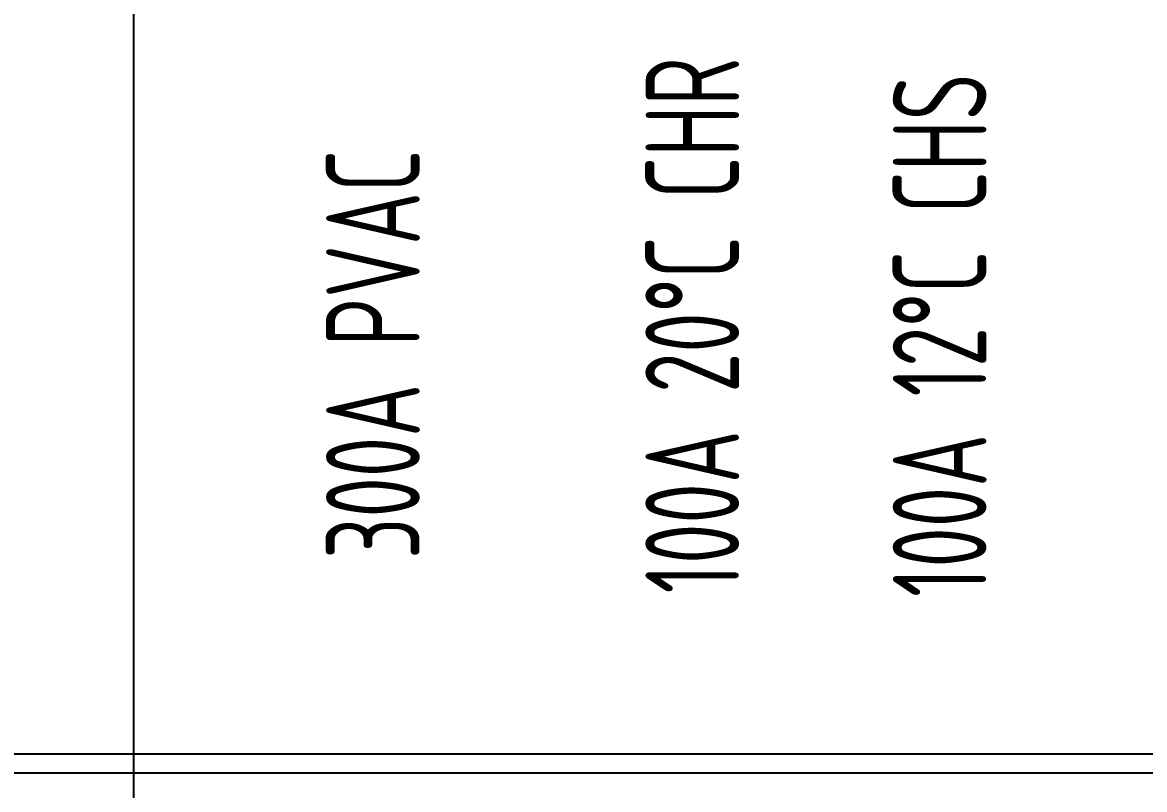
# Model space of a CAD drawing. Extents: x -76427 to 292734, y -42117 to 131250.
# Drawn here: x 9963 to 11161, y -37493 to -36673 of the extents above; entities that cross this region are included whole.
import ezdxf
from ezdxf.enums import TextEntityAlignment as Align
from ezdxf.xclip import XClip

# ---------------------------------------------------------------- set-up
doc = ezdxf.new("R2010")
doc.units = 0
doc.header["$LTSCALE"] = 10
doc.header["$XCLIPFRAME"] = 2
for name, color, linetype in [('TPH12-SEC-@E$0$KABE3', 252, 'Continuous'), ('TPH12-SEC-@E$0$SIAGE1', 252, 'Continuous'), ('XFM7P10PV$0$U-PV-TXT', 252, 'Continuous'), ('XFM7P10PV-200K$0$U-PV-TXT', 3, 'Continuous')]:
    doc.layers.add(name, color=color, linetype=linetype)
doc.styles.add('XFM7P10PV$0$PX-TEXT', font='isocp.shx', dxfattribs={"width": 0.7, "bigfont": 'CHINESET.shx'})
doc.styles.add('XFM7P10PV-200K$0$PX-TEXT', font='isocp.shx', dxfattribs={"width": 0.7, "bigfont": 'CHINESET.shx'})
doc.dimstyles.new('XFM7P10PV$0$PX-400', dxfattribs={"dimscale": 1000, "dimtxt": 0.25, "dimasz": 0.03, "dimexe": 0.1, "dimexo": 0.1, "dimgap": 0.05, "dimtad": 1, "dimdec": 0, "dimzin": 0, "dimdsep": 46, "dimtxsty": 'XFM7P10PV$0$PX-TEXT', "dimblk": 'XFM7P10PV$0$_Dot', "dimcen": 2, "dimclrd": 2, "dimclre": 1, "dimclrt": 4, "dimadec": 0, "dimazin": 0, "dimtfac": 1, "dimtdec": 0, "dimtix": 1, "dimtmove": 2, "dimatfit": 3, "dimfxl": 1, "dimtvp": 1, "dimtolj": 1, "dimtzin": 0, "dimarcsym": 0})
doc.dimstyles.new('XFM7P10PV-200K$0$PX-400', dxfattribs={"dimscale": 1000, "dimtxt": 0.25, "dimasz": 0.03, "dimexe": 0.1, "dimexo": 0.1, "dimgap": 0.05, "dimtad": 1, "dimdec": 0, "dimzin": 0, "dimdsep": 46, "dimtxsty": 'XFM7P10PV-200K$0$PX-TEXT', "dimblk": 'XFM7P10PV-200K$0$_Dot', "dimcen": 2, "dimclrd": 2, "dimclre": 1, "dimclrt": 4, "dimadec": 0, "dimazin": 0, "dimtfac": 1, "dimtdec": 0, "dimtix": 1, "dimtmove": 2, "dimatfit": 3, "dimfxl": 1, "dimtvp": 1, "dimtolj": 1, "dimtzin": 0, "dimarcsym": 0})

# ---------------------------------------------------------------- blocks, each defined once
blk = doc.blocks.new('TPH12-SEC-@E')
at = {"layer": 'TPH12-SEC-@E$0$KABE3'}
blk.add_line((37720, 385080), (47650, 385080), dxfattribs=at)
at = {"layer": 'TPH12-SEC-@E$0$SIAGE1'}
blk.add_line((37700, 385100), (47650, 385100), dxfattribs=at)
blk = doc.blocks.new('XFM7P10PV-200K$0$_Dot')
at = {"color": 0, "linetype": 'ByBlock', "lineweight": -2}
blk.add_line((-0.5, 0), (-1, 0), dxfattribs=at)
at = {"color": 0, "linetype": 'ByBlock', "const_width": 0.5}
blk.add_lwpolyline([(-0.25, 0, 1), (0.25, 0, 1)], format="xyb", close=True, dxfattribs=at)
blk = doc.blocks.new('*D338')
at = {"color": 1, "lineweight": -2, "transparency": 16777216}
for p, q in [((10225, -36454.6), (9981.4, -36454.6)), ((10225, -39054.6), (9981.4, -39054.6))]:
    blk.add_line(p, q, dxfattribs=at)
at = {"color": 2, "lineweight": -2, "transparency": 16777216}
blk.add_line((10081.4, -36484.6), (10081.4, -39024.6), dxfattribs=at)
at = {"layer": 'DEFPOINTS', "color": 0, "transparency": 16777216}
for p in [(10325, -36454.6), (10081.4, -39054.6), (10325, -39054.6)]:
    blk.add_point(p, dxfattribs=at)
at = {"color": 2, "lineweight": -2, "transparency": 16777216, "xscale": 30, "yscale": 30, "zscale": 30}
for p, rotation in [((10081.4, -36454.6), 90), ((10081.4, -39054.6), 270)]:
    blk.add_blockref('XFM7P10PV-200K$0$_Dot', p, dxfattribs=dict(at, rotation=rotation))
at = {"color": 4, "transparency": 16777216, "insert": (9906.4, -37754.6), "char_height": 250, "attachment_point": 5, "rotation": 90, "style": 'XFM7P10PV-200K$0$PX-TEXT'}
blk.add_mtext('\\A1;2600', dxfattribs=at)
blk = doc.blocks.new('XFM7P10PV$0$_Dot')
at = {"color": 0, "linetype": 'ByBlock', "lineweight": -2}
blk.add_line((-0.5, 0), (-1, 0), dxfattribs=at)
at = {"color": 0, "linetype": 'ByBlock', "const_width": 0.5}
blk.add_lwpolyline([(-0.25, 0, 1), (0.25, 0, 1)], format="xyb", close=True, dxfattribs=at)
blk = doc.blocks.new('*D412')
at = {"color": 1, "lineweight": -2, "transparency": 16777216}
for p, q in [((10225, -36454.6), (9981.4, -36454.6)), ((10225, -39054.6), (9981.4, -39054.6))]:
    blk.add_line(p, q, dxfattribs=at)
at = {"color": 2, "lineweight": -2, "transparency": 16777216}
blk.add_line((10081.4, -36484.6), (10081.4, -39024.6), dxfattribs=at)
at = {"layer": 'DEFPOINTS', "color": 0, "transparency": 16777216}
for p in [(10325, -36454.6), (10081.4, -39054.6), (10325, -39054.6)]:
    blk.add_point(p, dxfattribs=at)
at = {"color": 2, "lineweight": -2, "transparency": 16777216, "xscale": 30, "yscale": 30, "zscale": 30}
for p, rotation in [((10081.4, -36454.6), 90), ((10081.4, -39054.6), 270)]:
    blk.add_blockref('XFM7P10PV$0$_Dot', p, dxfattribs=dict(at, rotation=rotation))
at = {"color": 4, "transparency": 16777216, "insert": (9906.4, -37754.6), "char_height": 250, "attachment_point": 5, "rotation": 90, "style": 'XFM7P10PV$0$PX-TEXT'}
blk.add_mtext('\\A1;2600', dxfattribs=at)
blk = doc.blocks.new('XFM7P10PV-200K')
at = {"layer": 'XFM7P10PV-200K$0$U-PV-TXT', "style": 'XFM7P10PV-200K$0$PX-TEXT', "width": 0.7}
for s, p in [('100A 20%%DC CHR  ', (10678.3, -37283, -17)), ('100A 12%%DC CHS  ', (10942.5, -37286.9, -17)), ('300A PVAC ', (10337.2, -37246.2, -8.9))]:
    blk.add_text(s, height=100, rotation=90, dxfattribs=at).set_placement(p, align=Align.MIDDLE_LEFT)
dim = blk.add_linear_dim(base=(10081.4, -39054.6), p1=(10325, -36454.6), p2=(10325, -39054.6), angle=90, dimstyle='XFM7P10PV-200K$0$PX-400')
dim.commit()
dim.dimension.update_dxf_attribs({"geometry": '*D338', "text_midpoint": (9906.4, -37754.6)})
blk = doc.blocks.new('XFM7P10PV')
at = {"layer": 'XFM7P10PV$0$U-PV-TXT', "style": 'XFM7P10PV$0$PX-TEXT', "width": 0.7}
for s, p in [('100A 20%%DC CHR  ', (10678.3, -37283, -17)), ('100A 12%%DC CHS  ', (10942.5, -37286.9, -17)), ('300A PVAC ', (10337.2, -37246.2, -8.9))]:
    blk.add_text(s, height=100, rotation=90, dxfattribs=at).set_placement(p, align=Align.MIDDLE_LEFT)
dim = blk.add_linear_dim(base=(10081.4, -39054.6), p1=(10325, -36454.6), p2=(10325, -39054.6), angle=90, dimstyle='XFM7P10PV$0$PX-400')
dim.commit()
dim.dimension.update_dxf_attribs({"geometry": '*D412', "text_midpoint": (9906.4, -37754.6)})

msp = doc.modelspace()

# ---------------------------------------------------------------- block references
for name in ['XFM7P10PV', 'XFM7P10PV-200K']:
    msp.add_blockref(name, (0, 0))
ref = msp.add_blockref('TPH12-SEC-@E', (-29200, -422554.6))
XClip(ref).set_block_clipping_path([(33964.7926547826, 380750.0000000001), (50300, 392150)])

doc.saveas('drawing.dxf')
